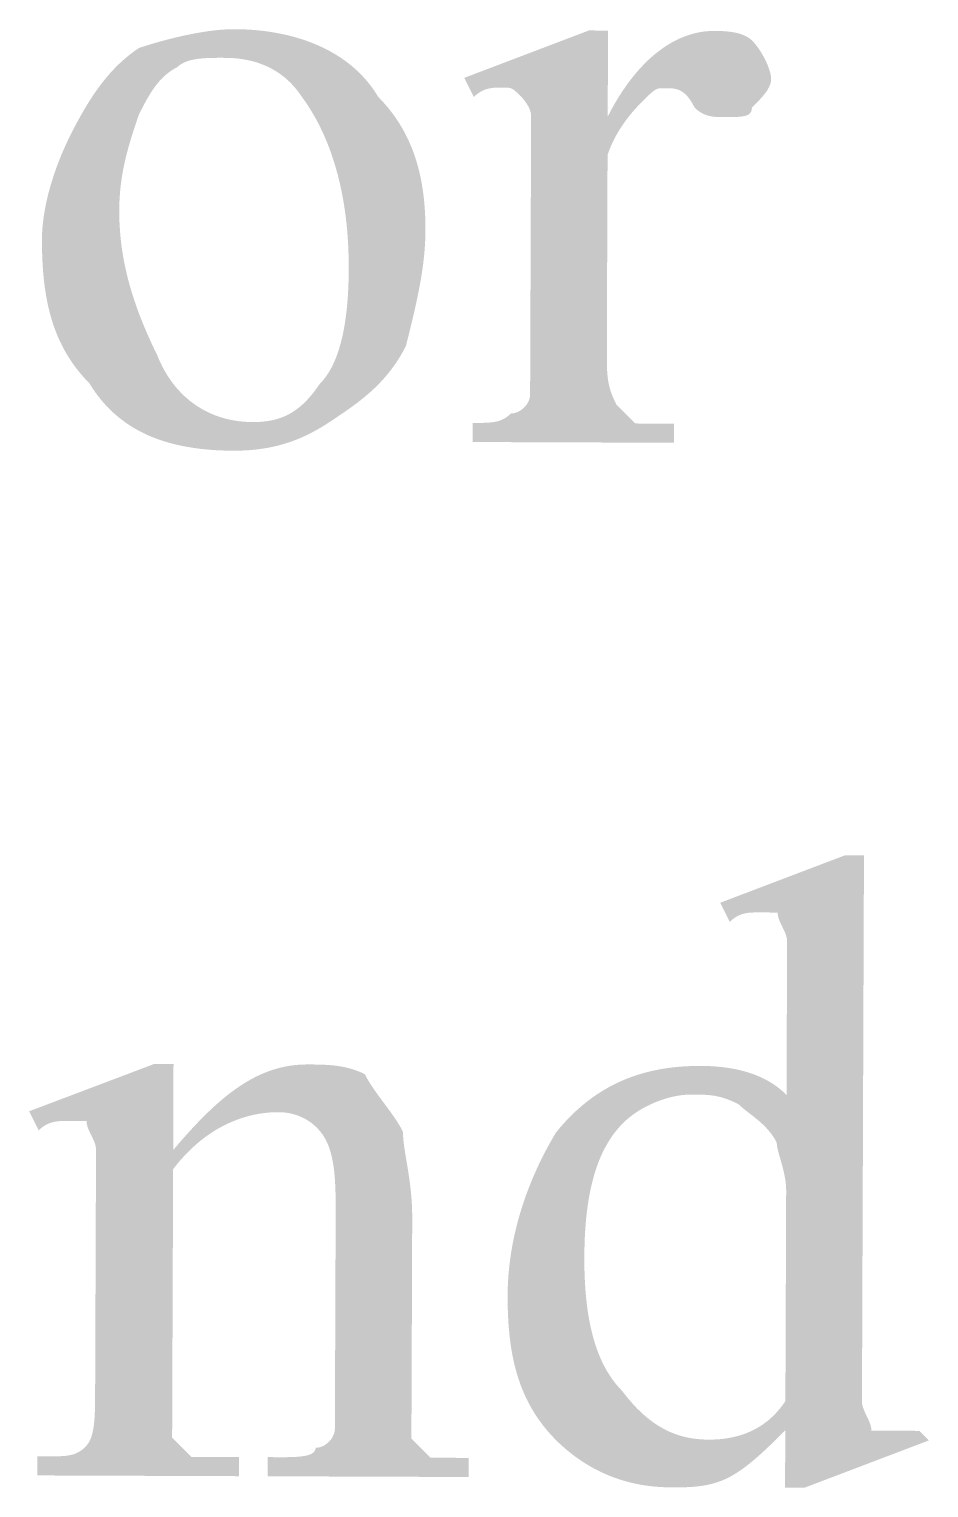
# Model space of a CAD drawing. Header units: millimetres. Extents: x -125 to 146, y -26 to 163.
# Drawn here: x 99.5 to 103.48, y 55.31 to 61.76 of the extents above; entities that cross this region are included whole.
import ezdxf

# ---------------------------------------------------------------- set-up
doc = ezdxf.new("R2010")
doc.units = ezdxf.units.MM
doc.header["$MEASUREMENT"] = 0
doc.layers.get('0').update_dxf_attribs({"color": 255, "linetype": 'CONTINUOUS'})

msp = doc.modelspace()

# ---------------------------------------------------------------- hatches: boundary and pattern name
at = {"true_color": 0x000007}
h = msp.add_hatch(color=7, dxfattribs=at)
h.paths.add_polyline_path([(100.4061, 61.7637), (100.4378, 61.7631), (100.4695, 61.7617), (100.5011, 61.7593), (100.5325, 61.756), (100.5636, 61.7517), (100.5945, 61.7464), (100.6251, 61.7402), (100.6553, 61.733), (100.685, 61.7247), (100.7142, 61.7154), (100.7429, 61.705), (100.771, 61.6935), (100.7984, 61.681), (100.825, 61.6673), (100.8509, 61.6525), (100.876, 61.6365), (100.9002, 61.6194), (100.9234, 61.601), (100.9457, 61.5815), (100.9668, 61.5607), (100.9869, 61.5387), (101.0059, 61.5154), (101.0236, 61.4909), (101.04, 61.465), (101.0604, 61.4435), (101.0796, 61.4217), (101.0975, 61.3994), (101.1141, 61.3767), (101.1296, 61.3537), (101.144, 61.3303), (101.1573, 61.3066), (101.1694, 61.2826), (101.1806, 61.2583), (101.1908, 61.2338), (101.2, 61.209), (101.2083, 61.1839), (101.2157, 61.1586), (101.2223, 61.1332), (101.228, 61.1075), (101.233, 61.0817), (101.2372, 61.0558), (101.2408, 61.0297), (101.2437, 61.0035), (101.2459, 60.9772), (101.2476, 60.9509), (101.2487, 60.9244), (101.2493, 60.898), (101.2495, 60.8716), (101.2492, 60.8504), (101.2484, 60.8292), (101.2473, 60.8081), (101.2458, 60.7869), (101.2439, 60.7657), (101.2417, 60.7445), (101.2392, 60.7234), (101.2363, 60.7022), (101.2331, 60.681), (101.2297, 60.6598), (101.226, 60.6385), (101.2221, 60.6173), (101.2179, 60.5961), (101.2136, 60.5748), (101.209, 60.5536), (101.2043, 60.5323), (101.1995, 60.511), (101.1945, 60.4896), (101.1894, 60.4683), (101.1842, 60.4469), (101.1789, 60.4255), (101.1736, 60.4041), (101.1683, 60.3827), (101.1629, 60.3612), (101.152, 60.3405), (101.1407, 60.3207), (101.129, 60.3017), (101.117, 60.2834), (101.1045, 60.2659), (101.0917, 60.249), (101.0786, 60.2329), (101.0652, 60.2173), (101.0514, 60.2024), (101.0374, 60.188), (101.0232, 60.1741), (101.0087, 60.1607), (100.994, 60.1477), (100.9791, 60.1352), (100.964, 60.123), (100.9487, 60.1111), (100.9333, 60.0996), (100.9178, 60.0883), (100.9022, 60.0772), (100.8865, 60.0663), (100.8706, 60.0556), (100.8548, 60.0449), (100.8389, 60.0343), (100.823, 60.0238), (100.8071, 60.0135), (100.7911, 60.0036), (100.7752, 59.9942), (100.7592, 59.9852), (100.7431, 59.9767), (100.7269, 59.9686), (100.7106, 59.9609), (100.6942, 59.9537), (100.6776, 59.947), (100.6609, 59.9406), (100.644, 59.9347), (100.6268, 59.9293), (100.6095, 59.9243), (100.5919, 59.9197), (100.5741, 59.9156), (100.556, 59.9119), (100.5376, 59.9087), (100.5189, 59.9059), (100.4999, 59.9035), (100.4805, 59.9016), (100.4608, 59.9001), (100.4407, 59.8991), (100.4201, 59.8985), (100.3992, 59.8984), (100.3626, 59.899), (100.3269, 59.9004), (100.292, 59.9028), (100.2581, 59.9062), (100.225, 59.9104), (100.1928, 59.9157), (100.1615, 59.9219), (100.1311, 59.9292), (100.1015, 59.9374), (100.0729, 59.9467), (100.045, 59.9571), (100.0181, 59.9686), (99.9921, 59.9811), (99.9669, 59.9948), (99.9425, 60.0096), (99.9191, 60.0256), (99.8965, 60.0427), (99.8748, 60.0611), (99.8539, 60.0806), (99.834, 60.1014), (99.8148, 60.1234), (99.7966, 60.1466), (99.7792, 60.1712), (99.7626, 60.1971), (99.7422, 60.2185), (99.7231, 60.2405), (99.7052, 60.2629), (99.6885, 60.2857), (99.673, 60.309), (99.6586, 60.3328), (99.6454, 60.357), (99.6332, 60.3817), (99.622, 60.4068), (99.6119, 60.4323), (99.6027, 60.4583), (99.5944, 60.4848), (99.587, 60.5116), (99.5804, 60.5389), (99.5747, 60.5667), (99.5697, 60.5949), (99.5655, 60.6235), (99.5619, 60.6525), (99.559, 60.6819), (99.5568, 60.7118), (99.5551, 60.7421), (99.554, 60.7728), (99.5534, 60.8039), (99.5533, 60.8355), (99.5536, 60.8516), (99.5543, 60.8681), (99.5555, 60.885), (99.5571, 60.9023), (99.5592, 60.92), (99.5617, 60.938), (99.5646, 60.9563), (99.568, 60.975), (99.5718, 60.9939), (99.576, 61.0131), (99.5807, 61.0326), (99.5859, 61.0523), (99.5915, 61.0723), (99.5975, 61.0924), (99.604, 61.1127), (99.6109, 61.1332), (99.6182, 61.1538), (99.626, 61.1746), (99.6343, 61.1954), (99.6429, 61.2164), (99.6521, 61.2374), (99.6616, 61.2585), (99.6716, 61.2796), (99.6821, 61.3007), (99.6927, 61.3216), (99.7035, 61.3421), (99.7142, 61.3621), (99.7251, 61.3817), (99.736, 61.4008), (99.7471, 61.4195), (99.7582, 61.4378), (99.7696, 61.4556), (99.781, 61.473), (99.7926, 61.4899), (99.8045, 61.5064), (99.8165, 61.5224), (99.8287, 61.538), (99.8412, 61.5532), (99.8539, 61.5679), (99.8669, 61.5822), (99.8802, 61.5961), (99.8938, 61.6095), (99.9077, 61.6224), (99.9219, 61.6349), (99.9365, 61.647), (99.9514, 61.6586), (99.9667, 61.6698), (99.9824, 61.6806), (99.9986, 61.6858), (100.0151, 61.691), (100.0319, 61.6962), (100.0492, 61.7013), (100.0667, 61.7063), (100.0844, 61.7113), (100.1024, 61.7161), (100.1206, 61.7208), (100.1389, 61.7254), (100.1573, 61.7298), (100.1758, 61.734), (100.1943, 61.738), (100.2129, 61.7418), (100.2313, 61.7453), (100.2498, 61.7486), (100.2681, 61.7516), (100.2862, 61.7544), (100.3042, 61.7568), (100.3219, 61.7589), (100.3394, 61.7606), (100.3566, 61.762), (100.3735, 61.7629), (100.39, 61.7635)])
h.paths.add_polyline_path([(100.3633, 61.6368), (100.3527, 61.6369), (100.3421, 61.6369), (100.3316, 61.6369), (100.3211, 61.6368), (100.3107, 61.6366), (100.3004, 61.6364), (100.2902, 61.6361), (100.2802, 61.6356), (100.2703, 61.6349), (100.2605, 61.6342), (100.2509, 61.6332), (100.2416, 61.632), (100.2324, 61.6306), (100.2235, 61.6289), (100.2148, 61.627), (100.2064, 61.6249), (100.1984, 61.6224), (100.1906, 61.6196), (100.1831, 61.6165), (100.176, 61.613), (100.1693, 61.6092), (100.1629, 61.605), (100.157, 61.6003), (100.1515, 61.5953), (100.1411, 61.5898), (100.1311, 61.5839), (100.1215, 61.5776), (100.1124, 61.5709), (100.1036, 61.5639), (100.0951, 61.5565), (100.087, 61.5487), (100.0791, 61.5407), (100.0716, 61.5323), (100.0644, 61.5237), (100.0574, 61.5148), (100.0506, 61.5057), (100.044, 61.4964), (100.0377, 61.4868), (100.0315, 61.4771), (100.0256, 61.4672), (100.0197, 61.4571), (100.014, 61.447), (100.0084, 61.4367), (100.0029, 61.4263), (99.9974, 61.4159), (99.992, 61.4053), (99.9867, 61.3948), (99.9813, 61.3842), (99.976, 61.3684), (99.9707, 61.3525), (99.9654, 61.3366), (99.9601, 61.3206), (99.955, 61.3046), (99.9499, 61.2884), (99.9449, 61.2722), (99.9401, 61.2558), (99.9354, 61.2393), (99.9309, 61.2226), (99.9266, 61.2057), (99.9224, 61.1887), (99.9185, 61.1714), (99.9148, 61.1538), (99.9114, 61.136), (99.9082, 61.118), (99.9054, 61.0996), (99.9028, 61.0809), (99.9006, 61.0619), (99.8987, 61.0426), (99.8972, 61.0228), (99.8961, 61.0027), (99.8954, 60.9822), (99.8951, 60.9612), (99.8954, 60.9297), (99.8966, 60.8986), (99.8986, 60.8679), (99.9013, 60.8377), (99.9048, 60.8079), (99.909, 60.7786), (99.9138, 60.7496), (99.9193, 60.7212), (99.9254, 60.6931), (99.932, 60.6654), (99.9391, 60.6382), (99.9467, 60.6115), (99.9548, 60.5851), (99.9633, 60.5592), (99.9721, 60.5337), (99.9812, 60.5086), (99.9907, 60.4839), (100.0004, 60.4597), (100.0104, 60.4358), (100.0205, 60.4124), (100.0308, 60.3894), (100.0411, 60.3669), (100.0516, 60.3447), (100.0621, 60.323), (100.073, 60.2971), (100.0848, 60.2726), (100.0974, 60.2493), (100.1107, 60.2273), (100.1248, 60.2066), (100.1396, 60.1871), (100.1551, 60.1688), (100.1712, 60.1517), (100.1879, 60.1357), (100.2052, 60.1209), (100.2229, 60.1073), (100.2412, 60.0948), (100.2599, 60.0833), (100.279, 60.073), (100.2984, 60.0637), (100.3182, 60.0555), (100.3383, 60.0483), (100.3587, 60.0421), (100.3793, 60.0369), (100.4001, 60.0326), (100.421, 60.0293), (100.442, 60.027), (100.4632, 60.0256), (100.4843, 60.0251), (100.5, 60.0252), (100.5152, 60.0259), (100.5301, 60.027), (100.5445, 60.0286), (100.5586, 60.0307), (100.5723, 60.0333), (100.5857, 60.0365), (100.5988, 60.0403), (100.6116, 60.0447), (100.6242, 60.0497), (100.6365, 60.0553), (100.6485, 60.0615), (100.6603, 60.0684), (100.672, 60.076), (100.6834, 60.0843), (100.6947, 60.0933), (100.7058, 60.103), (100.7168, 60.1135), (100.7277, 60.1248), (100.7385, 60.1368), (100.7493, 60.1497), (100.76, 60.1634), (100.7706, 60.1779), (100.7813, 60.1933), (100.7917, 60.2043), (100.8017, 60.2162), (100.8112, 60.2289), (100.8203, 60.2426), (100.8289, 60.2571), (100.8371, 60.2725), (100.8449, 60.2888), (100.8523, 60.306), (100.8592, 60.3241), (100.8656, 60.3431), (100.8716, 60.363), (100.8772, 60.3838), (100.8824, 60.4055), (100.8871, 60.428), (100.8914, 60.4515), (100.8952, 60.4759), (100.8986, 60.5012), (100.9016, 60.5273), (100.9041, 60.5544), (100.9062, 60.5824), (100.9078, 60.6113), (100.9091, 60.6411), (100.9098, 60.6718), (100.9102, 60.7035), (100.9099, 60.7454), (100.9087, 60.7864), (100.9067, 60.8265), (100.9039, 60.8658), (100.9003, 60.9042), (100.8958, 60.9417), (100.8906, 60.9783), (100.8847, 61.014), (100.878, 61.0489), (100.8705, 61.0829), (100.8624, 61.116), (100.8536, 61.1482), (100.8441, 61.1795), (100.834, 61.21), (100.8233, 61.2396), (100.8119, 61.2683), (100.8, 61.2961), (100.7874, 61.3231), (100.7744, 61.3491), (100.7608, 61.3743), (100.7466, 61.3986), (100.732, 61.422), (100.7169, 61.4446), (100.7013, 61.4663), (100.6906, 61.4817), (100.6794, 61.4963), (100.6678, 61.5101), (100.6559, 61.5231), (100.6435, 61.5352), (100.6308, 61.5465), (100.6178, 61.5571), (100.6045, 61.567), (100.5909, 61.576), (100.5769, 61.5844), (100.5628, 61.5921), (100.5484, 61.5991), (100.5337, 61.6054), (100.5189, 61.6111), (100.5039, 61.6162), (100.4887, 61.6207), (100.4733, 61.6246), (100.4578, 61.6279), (100.4423, 61.6306), (100.4266, 61.6329), (100.4108, 61.6346), (100.395, 61.6358), (100.3792, 61.6366)])
for points in [[(102.0571, 61.7576), (102.0557, 61.3766), (102.0719, 61.4076), (102.0885, 61.4373), (102.1056, 61.4657), (102.1231, 61.4927), (102.141, 61.5185), (102.1592, 61.5429), (102.1778, 61.566), (102.1967, 61.5877), (102.2159, 61.6082), (102.2353, 61.6273), (102.255, 61.6451), (102.275, 61.6615), (102.2952, 61.6767), (102.3155, 61.6905), (102.3361, 61.703), (102.3568, 61.7141), (102.3776, 61.724), (102.3985, 61.7325), (102.4196, 61.7397), (102.4407, 61.7456), (102.4618, 61.7501), (102.483, 61.7534), (102.5042, 61.7553), (102.5254, 61.7558), (102.5309, 61.7558), (102.5368, 61.7558), (102.5431, 61.7557), (102.5497, 61.7556), (102.5566, 61.7553), (102.5637, 61.755), (102.5711, 61.7546), (102.5787, 61.7541), (102.5864, 61.7534), (102.5942, 61.7525), (102.6021, 61.7515), (102.61, 61.7502), (102.618, 61.7488), (102.6258, 61.7471), (102.6337, 61.7451), (102.6414, 61.7429), (102.6489, 61.7403), (102.6563, 61.7375), (102.6634, 61.7343), (102.6703, 61.7308), (102.6769, 61.7269), (102.6832, 61.7226), (102.6891, 61.718), (102.6946, 61.7129), (102.6998, 61.7074), (102.7051, 61.7014), (102.7103, 61.6951), (102.7154, 61.6885), (102.7205, 61.6816), (102.7255, 61.6744), (102.7304, 61.667), (102.7351, 61.6594), (102.7397, 61.6517), (102.7442, 61.6439), (102.7484, 61.6359), (102.7525, 61.628), (102.7563, 61.6201), (102.7599, 61.6121), (102.7632, 61.6043), (102.7663, 61.5966), (102.769, 61.589), (102.7715, 61.5816), (102.7736, 61.5745), (102.7754, 61.5676), (102.7768, 61.5609), (102.7778, 61.5547), (102.7784, 61.5487), (102.7786, 61.5432), (102.7784, 61.5379), (102.7777, 61.5327), (102.7766, 61.5274), (102.7752, 61.5221), (102.7734, 61.5168), (102.7712, 61.5115), (102.7687, 61.5062), (102.7659, 61.5009), (102.7628, 61.4957), (102.7594, 61.4904), (102.7558, 61.4851), (102.7519, 61.4798), (102.7478, 61.4746), (102.7435, 61.4693), (102.739, 61.464), (102.7344, 61.4587), (102.7296, 61.4535), (102.7247, 61.4482), (102.7196, 61.4429), (102.7145, 61.4376), (102.7093, 61.4324), (102.7041, 61.4271), (102.6988, 61.4218), (102.6935, 61.4165), (102.6932, 61.4115), (102.6925, 61.4068), (102.6914, 61.4026), (102.6899, 61.3987), (102.6879, 61.3952), (102.6854, 61.3921), (102.6826, 61.3893), (102.6792, 61.3868), (102.6755, 61.3846), (102.6713, 61.3827), (102.6667, 61.381), (102.6616, 61.3796), (102.6561, 61.3784), (102.6501, 61.3774), (102.6437, 61.3766), (102.6369, 61.376), (102.6296, 61.3755), (102.6219, 61.3751), (102.6137, 61.3749), (102.6051, 61.3747), (102.5961, 61.3747), (102.5866, 61.3746), (102.5767, 61.3747), (102.5663, 61.3747), (102.561, 61.3747), (102.5557, 61.3747), (102.5504, 61.3748), (102.5451, 61.375), (102.5398, 61.3752), (102.5346, 61.3755), (102.5293, 61.3759), (102.524, 61.3764), (102.5187, 61.3771), (102.5134, 61.3779), (102.5081, 61.379), (102.5028, 61.3802), (102.4975, 61.3817), (102.4923, 61.3834), (102.487, 61.3853), (102.4817, 61.3875), (102.4764, 61.3901), (102.4711, 61.3929), (102.4658, 61.3961), (102.4606, 61.3996), (102.4553, 61.4035), (102.45, 61.4077), (102.4447, 61.4124), (102.4395, 61.4175), (102.4342, 61.4277), (102.429, 61.437), (102.4237, 61.4455), (102.4184, 61.4532), (102.4132, 61.4602), (102.4079, 61.4666), (102.4026, 61.4722), (102.3974, 61.4772), (102.3921, 61.4817), (102.3868, 61.4855), (102.3815, 61.4889), (102.3762, 61.4918), (102.371, 61.4943), (102.3657, 61.4963), (102.3604, 61.498), (102.3551, 61.4993), (102.3498, 61.5004), (102.3445, 61.5012), (102.3392, 61.5018), (102.3339, 61.5022), (102.3287, 61.5024), (102.3234, 61.5025), (102.3181, 61.5026), (102.3128, 61.5026), (102.3077, 61.5026), (102.303, 61.5026), (102.2987, 61.5026), (102.2947, 61.5025), (102.291, 61.5023), (102.2876, 61.5021), (102.2844, 61.5017), (102.2813, 61.5012), (102.2784, 61.5005), (102.2756, 61.4997), (102.2728, 61.4987), (102.2701, 61.4975), (102.2673, 61.4961), (102.2645, 61.4944), (102.2617, 61.4925), (102.2586, 61.4903), (102.2555, 61.4878), (102.2521, 61.485), (102.2484, 61.4819), (102.2445, 61.4784), (102.2403, 61.4745), (102.2357, 61.4703), (102.2307, 61.4657), (102.2253, 61.4606), (102.2198, 61.4551), (102.2139, 61.4492), (102.2075, 61.4428), (102.2009, 61.436), (102.194, 61.4288), (102.1868, 61.4211), (102.1794, 61.4129), (102.1718, 61.4044), (102.164, 61.3954), (102.1562, 61.3859), (102.1483, 61.376), (102.1403, 61.3657), (102.1323, 61.3549), (102.1244, 61.3437), (102.1165, 61.332), (102.1088, 61.3199), (102.1012, 61.3074), (102.0937, 61.2944), (102.0865, 61.281), (102.0796, 61.2671), (102.0729, 61.2528), (102.0666, 61.2381), (102.0606, 61.2229), (102.055, 61.2072), (102.0519, 60.3579), (102.0518, 60.3425), (102.0518, 60.3279), (102.0518, 60.314), (102.0519, 60.3009), (102.052, 60.2884), (102.0523, 60.2766), (102.0526, 60.2653), (102.0531, 60.2544), (102.0537, 60.2441), (102.0545, 60.2341), (102.0555, 60.2244), (102.0567, 60.215), (102.0581, 60.2059), (102.0597, 60.1969), (102.0616, 60.188), (102.0638, 60.1791), (102.0662, 60.1703), (102.069, 60.1614), (102.0721, 60.1524), (102.0756, 60.1432), (102.0794, 60.1338), (102.0836, 60.1242), (102.0883, 60.1142), (102.0933, 60.1038), (102.0935, 60.1036), (102.0941, 60.1029), (102.0952, 60.1019), (102.0966, 60.1004), (102.0984, 60.0986), (102.1005, 60.0965), (102.103, 60.094), (102.1058, 60.0912), (102.1089, 60.0881), (102.1122, 60.0847), (102.1158, 60.0811), (102.1197, 60.0772), (102.1237, 60.0731), (102.128, 60.0688), (102.1324, 60.0644), (102.137, 60.0597), (102.1418, 60.0549), (102.1467, 60.05), (102.1517, 60.045), (102.1568, 60.0398), (102.1619, 60.0347), (102.1671, 60.0294), (102.1724, 60.0241), (102.1776, 60.0188), (102.183, 60.0188), (102.1883, 60.0188), (102.1937, 60.0187), (102.1992, 60.0187), (102.2048, 60.0187), (102.2105, 60.0187), (102.2163, 60.0187), (102.2222, 60.0186), (102.2283, 60.0186), (102.2346, 60.0186), (102.2411, 60.0186), (102.2478, 60.0185), (102.2547, 60.0185), (102.2618, 60.0185), (102.2692, 60.0185), (102.2768, 60.0184), (102.2847, 60.0184), (102.293, 60.0184), (102.3015, 60.0183), (102.3104, 60.0183), (102.3197, 60.0183), (102.3293, 60.0182), (102.3392, 60.0182), (102.3496, 60.0182), (102.3493, 59.9335), (101.4577, 59.9368), (101.458, 60.0215), (101.4683, 60.0214), (101.4783, 60.0214), (101.4878, 60.0214), (101.497, 60.0215), (101.5058, 60.0217), (101.5142, 60.0219), (101.5223, 60.0223), (101.5301, 60.0228), (101.5376, 60.0234), (101.5448, 60.0242), (101.5518, 60.0252), (101.5585, 60.0264), (101.5651, 60.0278), (101.5714, 60.0294), (101.5775, 60.0314), (101.5835, 60.0335), (101.5893, 60.036), (101.595, 60.0388), (101.6006, 60.0419), (101.606, 60.0454), (101.6115, 60.0493), (101.6168, 60.0535), (101.6222, 60.0581), (101.6275, 60.0632), (101.6328, 60.0634), (101.638, 60.064), (101.6433, 60.065), (101.6485, 60.0664), (101.6536, 60.0682), (101.6586, 60.0703), (101.6635, 60.0728), (101.6683, 60.0756), (101.6729, 60.0786), (101.6774, 60.082), (101.6817, 60.0856), (101.6858, 60.0894), (101.6896, 60.0935), (101.6933, 60.0977), (101.6967, 60.1022), (101.6998, 60.1068), (101.7026, 60.1116), (101.7051, 60.1165), (101.7072, 60.1215), (101.709, 60.1266), (101.7105, 60.1317), (101.7116, 60.137), (101.7122, 60.1422), (101.7125, 60.1475), (101.7125, 60.148), (101.7125, 60.1492), (101.7125, 60.1513), (101.7125, 60.1542), (101.7125, 60.1578), (101.7125, 60.1621), (101.7125, 60.167), (101.7125, 60.1726), (101.7126, 60.1788), (101.7126, 60.1855), (101.7126, 60.1927), (101.7126, 60.2004), (101.7127, 60.2086), (101.7127, 60.2171), (101.7127, 60.2261), (101.7128, 60.2353), (101.7128, 60.2449), (101.7128, 60.2547), (101.7129, 60.2647), (101.7129, 60.2749), (101.713, 60.2853), (101.713, 60.2957), (101.713, 60.3063), (101.7131, 60.3169), (101.7157, 61.0392), (101.7158, 61.0652), (101.7159, 61.0903), (101.716, 61.1145), (101.7161, 61.1377), (101.7162, 61.16), (101.7163, 61.1814), (101.7163, 61.2017), (101.7164, 61.221), (101.7165, 61.2393), (101.7166, 61.2566), (101.7166, 61.2728), (101.7167, 61.2879), (101.7167, 61.3019), (101.7168, 61.3147), (101.7168, 61.3265), (101.7168, 61.3371), (101.7169, 61.3465), (101.7169, 61.3547), (101.7169, 61.3617), (101.717, 61.3674), (101.717, 61.372), (101.717, 61.3752), (101.717, 61.3772), (101.717, 61.3778), (101.7168, 61.3831), (101.7162, 61.3884), (101.7152, 61.3936), (101.7139, 61.3988), (101.7123, 61.4039), (101.7105, 61.4089), (101.7084, 61.4139), (101.7062, 61.4186), (101.7038, 61.4233), (101.7013, 61.4277), (101.6987, 61.432), (101.696, 61.4361), (101.6934, 61.44), (101.6908, 61.4436), (101.6883, 61.447), (101.6859, 61.4501), (101.6836, 61.4529), (101.6816, 61.4553), (101.6797, 61.4575), (101.6781, 61.4593), (101.6768, 61.4607), (101.6758, 61.4618), (101.6752, 61.4624), (101.675, 61.4626), (101.6699, 61.4677), (101.6653, 61.4724), (101.661, 61.4767), (101.657, 61.4806), (101.6533, 61.4841), (101.6499, 61.4872), (101.6467, 61.49), (101.6437, 61.4926), (101.6409, 61.4948), (101.6381, 61.4967), (101.6354, 61.4984), (101.6328, 61.4998), (101.6301, 61.5011), (101.6275, 61.5021), (101.6247, 61.5029), (101.6218, 61.5036), (101.6188, 61.5041), (101.6156, 61.5045), (101.6122, 61.5048), (101.6085, 61.505), (101.6045, 61.5052), (101.6002, 61.5052), (101.5955, 61.5053), (101.5905, 61.5053), (101.5852, 61.5053), (101.5799, 61.5053), (101.5746, 61.5053), (101.5693, 61.5052), (101.564, 61.505), (101.5587, 61.5048), (101.5534, 61.5044), (101.5481, 61.5039), (101.5428, 61.5032), (101.5375, 61.5024), (101.5322, 61.5014), (101.527, 61.5002), (101.5217, 61.4988), (101.5164, 61.4972), (101.5111, 61.4953), (101.5058, 61.4931), (101.5005, 61.4906), (101.4952, 61.4878), (101.4899, 61.4847), (101.4845, 61.4812), (101.4792, 61.4773), (101.4739, 61.4731), (101.4686, 61.4685), (101.4633, 61.4634), (101.4213, 61.5483), (101.9724, 61.7579)], [(100.1337, 56.8037), (100.1601, 56.8347), (100.186, 56.8644), (100.2116, 56.8927), (100.2369, 56.9197), (100.2618, 56.9455), (100.2865, 56.9698), (100.3109, 56.9929), (100.3352, 57.0146), (100.3593, 57.0351), (100.3833, 57.0541), (100.4072, 57.0719), (100.4311, 57.0884), (100.455, 57.1035), (100.4789, 57.1173), (100.5029, 57.1298), (100.527, 57.1409), (100.5512, 57.1508), (100.5756, 57.1593), (100.6002, 57.1665), (100.6251, 57.1723), (100.6502, 57.1769), (100.6757, 57.1801), (100.7016, 57.182), (100.7278, 57.1825), (100.7384, 57.1825), (100.749, 57.1824), (100.7596, 57.1823), (100.7701, 57.1822), (100.7807, 57.1819), (100.7913, 57.1816), (100.8019, 57.1812), (100.8125, 57.1806), (100.8231, 57.1799), (100.8336, 57.1791), (100.8442, 57.178), (100.8548, 57.1768), (100.8654, 57.1753), (100.8759, 57.1736), (100.8865, 57.1716), (100.8971, 57.1693), (100.9077, 57.1668), (100.9182, 57.164), (100.9288, 57.1608), (100.9394, 57.1572), (100.95, 57.1533), (100.9605, 57.1491), (100.9711, 57.1444), (100.9817, 57.1392), (100.9871, 57.1286), (100.993, 57.118), (100.9992, 57.1074), (101.0058, 57.0968), (101.0127, 57.0862), (101.0198, 57.0756), (101.0271, 57.065), (101.0346, 57.0544), (101.0423, 57.0438), (101.0501, 57.0332), (101.058, 57.0225), (101.0658, 57.0119), (101.0737, 57.0013), (101.0816, 56.9907), (101.0894, 56.9801), (101.097, 56.9695), (101.1046, 56.9589), (101.1119, 56.9483), (101.119, 56.9377), (101.1259, 56.927), (101.1325, 56.9164), (101.1387, 56.9058), (101.1446, 56.8952), (101.15, 56.8846), (101.1502, 56.8738), (101.1508, 56.8626), (101.1517, 56.8509), (101.153, 56.8387), (101.1546, 56.8262), (101.1564, 56.8132), (101.1584, 56.7997), (101.1607, 56.7858), (101.163, 56.7715), (101.1655, 56.7567), (101.168, 56.7415), (101.1706, 56.7258), (101.1732, 56.7097), (101.1757, 56.6931), (101.1782, 56.6762), (101.1806, 56.6587), (101.1828, 56.6409), (101.1848, 56.6226), (101.1866, 56.6038), (101.1881, 56.5846), (101.1894, 56.565), (101.1903, 56.5449), (101.1908, 56.5244), (101.191, 56.5035), (101.1882, 55.7415), (101.1881, 55.7309), (101.1881, 55.7203), (101.188, 55.7097), (101.188, 55.6991), (101.188, 55.6886), (101.1879, 55.6782), (101.1879, 55.6679), (101.1878, 55.6577), (101.1878, 55.6476), (101.1878, 55.6377), (101.1877, 55.628), (101.1877, 55.6184), (101.1877, 55.6091), (101.1876, 55.6001), (101.1876, 55.5913), (101.1876, 55.5827), (101.1875, 55.5745), (101.1875, 55.5666), (101.1875, 55.559), (101.1874, 55.5519), (101.1874, 55.5451), (101.1874, 55.5387), (101.1874, 55.5327), (101.1874, 55.5272), (101.1924, 55.5221), (101.1971, 55.5174), (101.2014, 55.5131), (101.2053, 55.5091), (101.209, 55.5054), (101.2124, 55.5019), (101.2156, 55.4987), (101.2186, 55.4957), (101.2215, 55.4928), (101.2242, 55.49), (101.2269, 55.4873), (101.2295, 55.4847), (101.2322, 55.482), (101.2349, 55.4793), (101.2376, 55.4765), (101.2405, 55.4737), (101.2435, 55.4706), (101.2467, 55.4674), (101.2501, 55.464), (101.2537, 55.4603), (101.2577, 55.4563), (101.262, 55.452), (101.2667, 55.4473), (101.2717, 55.4422), (101.277, 55.4422), (101.2823, 55.4421), (101.2877, 55.4421), (101.2931, 55.4421), (101.2986, 55.4421), (101.3041, 55.4421), (101.3098, 55.442), (101.3156, 55.442), (101.3216, 55.442), (101.3277, 55.442), (101.334, 55.442), (101.3405, 55.4419), (101.3472, 55.4419), (101.3542, 55.4419), (101.3614, 55.4419), (101.3689, 55.4418), (101.3767, 55.4418), (101.3848, 55.4418), (101.3933, 55.4417), (101.402, 55.4417), (101.4112, 55.4417), (101.4207, 55.4416), (101.4307, 55.4416), (101.441, 55.4416), (101.4407, 55.3569), (100.5517, 55.3602), (100.552, 55.4448), (100.5944, 55.4447), (100.605, 55.4447), (100.6155, 55.4446), (100.626, 55.4447), (100.6363, 55.4447), (100.6465, 55.4449), (100.6566, 55.4451), (100.6664, 55.4455), (100.6759, 55.446), (100.6852, 55.4466), (100.6941, 55.4474), (100.7027, 55.4484), (100.7108, 55.4495), (100.7185, 55.451), (100.7258, 55.4526), (100.7325, 55.4545), (100.7387, 55.4567), (100.7443, 55.4592), (100.7492, 55.462), (100.7535, 55.4651), (100.7571, 55.4686), (100.76, 55.4724), (100.7621, 55.4767), (100.7634, 55.4813), (100.7639, 55.4864), (100.7692, 55.4866), (100.7744, 55.4872), (100.7797, 55.4882), (100.7849, 55.4896), (100.79, 55.4914), (100.795, 55.4936), (100.7999, 55.496), (100.8047, 55.4988), (100.8093, 55.5019), (100.8138, 55.5052), (100.8181, 55.5088), (100.8222, 55.5126), (100.826, 55.5167), (100.8297, 55.521), (100.8331, 55.5254), (100.8362, 55.53), (100.839, 55.5348), (100.8415, 55.5397), (100.8436, 55.5447), (100.8454, 55.5498), (100.8469, 55.555), (100.848, 55.5602), (100.8486, 55.5655), (100.8488, 55.5707), (100.8489, 55.5761), (100.8489, 55.5814), (100.8489, 55.5868), (100.8489, 55.5923), (100.849, 55.5979), (100.849, 55.6036), (100.849, 55.6094), (100.849, 55.6153), (100.849, 55.6214), (100.8491, 55.6277), (100.8491, 55.6342), (100.8491, 55.6409), (100.8491, 55.6478), (100.8492, 55.6549), (100.8492, 55.6623), (100.8492, 55.6699), (100.8492, 55.6779), (100.8493, 55.6861), (100.8493, 55.6946), (100.8493, 55.7035), (100.8494, 55.7128), (100.8494, 55.7224), (100.8494, 55.7323), (100.8495, 55.7427), (100.8523, 56.5047), (100.8524, 56.5206), (100.8524, 56.5364), (100.8524, 56.5523), (100.8523, 56.568), (100.8522, 56.5837), (100.852, 56.5993), (100.8517, 56.6148), (100.8512, 56.6302), (100.8506, 56.6454), (100.8498, 56.6604), (100.8489, 56.6753), (100.8477, 56.6899), (100.8463, 56.7044), (100.8447, 56.7186), (100.8428, 56.7325), (100.8407, 56.7462), (100.8382, 56.7596), (100.8354, 56.7727), (100.8323, 56.7854), (100.8289, 56.7978), (100.8251, 56.8098), (100.8209, 56.8215), (100.8163, 56.8327), (100.8112, 56.8435), (100.8058, 56.8539), (100.7999, 56.8639), (100.7936, 56.8734), (100.7869, 56.8824), (100.7798, 56.8911), (100.7724, 56.8992), (100.7647, 56.907), (100.7566, 56.9143), (100.7483, 56.9212), (100.7396, 56.9276), (100.7307, 56.9336), (100.7216, 56.9391), (100.7123, 56.9442), (100.7027, 56.9489), (100.693, 56.9531), (100.6831, 56.9569), (100.673, 56.9602), (100.6628, 56.9632), (100.6525, 56.9656), (100.6422, 56.9676), (100.6317, 56.9692), (100.6212, 56.9704), (100.6106, 56.9711), (100.6, 56.9713), (100.5789, 56.971), (100.5577, 56.9697), (100.5366, 56.9676), (100.5155, 56.9646), (100.4945, 56.9607), (100.4736, 56.9559), (100.4528, 56.9503), (100.4322, 56.9437), (100.4116, 56.9363), (100.3913, 56.928), (100.3711, 56.9188), (100.3511, 56.9087), (100.3313, 56.8978), (100.3118, 56.886), (100.2925, 56.8732), (100.2735, 56.8596), (100.2548, 56.8452), (100.2364, 56.8298), (100.2183, 56.8135), (100.2005, 56.7964), (100.1832, 56.7784), (100.1662, 56.7595), (100.1496, 56.7397), (100.1334, 56.719), (100.1298, 55.7454), (100.1298, 55.7348), (100.1297, 55.7242), (100.1297, 55.7136), (100.1297, 55.7031), (100.1296, 55.6926), (100.1296, 55.6821), (100.1296, 55.6718), (100.1295, 55.6616), (100.1295, 55.6515), (100.1294, 55.6416), (100.1294, 55.6319), (100.1294, 55.6224), (100.1293, 55.613), (100.1293, 55.604), (100.1293, 55.5952), (100.1292, 55.5866), (100.1292, 55.5784), (100.1292, 55.5705), (100.1291, 55.563), (100.1291, 55.5558), (100.1291, 55.549), (100.1291, 55.5426), (100.1291, 55.5366), (100.129, 55.5311), (100.1341, 55.526), (100.1387, 55.5213), (100.143, 55.517), (100.147, 55.513), (100.1507, 55.5093), (100.1541, 55.5058), (100.1573, 55.5026), (100.1603, 55.4996), (100.1631, 55.4967), (100.1659, 55.4939), (100.1686, 55.4912), (100.1712, 55.4886), (100.1739, 55.4859), (100.1765, 55.4832), (100.1793, 55.4805), (100.1821, 55.4776), (100.1852, 55.4745), (100.1883, 55.4713), (100.1918, 55.4679), (100.1954, 55.4642), (100.1994, 55.4602), (100.2037, 55.4559), (100.2083, 55.4512), (100.2134, 55.4461), (100.2187, 55.4461), (100.224, 55.4461), (100.2294, 55.446), (100.2349, 55.446), (100.2406, 55.446), (100.2465, 55.446), (100.2525, 55.446), (100.2589, 55.4459), (100.2655, 55.4459), (100.2724, 55.4459), (100.2797, 55.4459), (100.2875, 55.4458), (100.2956, 55.4458), (100.3043, 55.4458), (100.3134, 55.4457), (100.3231, 55.4457), (100.3334, 55.4457), (100.3444, 55.4456), (100.3559, 55.4456), (100.3682, 55.4455), (100.3812, 55.4455), (100.395, 55.4454), (100.4096, 55.4454), (100.425, 55.4453), (100.4247, 55.3606), (99.5331, 55.3639), (99.5334, 55.4486), (99.5757, 55.4485), (99.5861, 55.4484), (99.5961, 55.4484), (99.6056, 55.4484), (99.6147, 55.4485), (99.6235, 55.4487), (99.632, 55.4489), (99.6401, 55.4493), (99.6479, 55.4498), (99.6554, 55.4504), (99.6626, 55.4512), (99.6696, 55.4522), (99.6763, 55.4534), (99.6828, 55.4548), (99.6891, 55.4564), (99.6953, 55.4583), (99.7012, 55.4605), (99.707, 55.463), (99.7127, 55.4658), (99.7183, 55.4689), (99.7238, 55.4724), (99.7292, 55.4762), (99.7346, 55.4805), (99.7399, 55.4851), (99.7452, 55.4902), (99.7503, 55.4957), (99.755, 55.5016), (99.7593, 55.508), (99.7632, 55.5148), (99.7667, 55.5221), (99.7699, 55.5298), (99.7727, 55.538), (99.7752, 55.5466), (99.7775, 55.5557), (99.7794, 55.5652), (99.7812, 55.5752), (99.7826, 55.5856), (99.7839, 55.5965), (99.7849, 55.6078), (99.7858, 55.6196), (99.7865, 55.6319), (99.7871, 55.6446), (99.7875, 55.6578), (99.7879, 55.6715), (99.7881, 55.6856), (99.7883, 55.7001), (99.7884, 55.7152), (99.7885, 55.7307), (99.7885, 55.7466), (99.791, 56.424), (99.7911, 56.45), (99.7912, 56.4751), (99.7913, 56.4994), (99.7914, 56.5228), (99.7915, 56.5452), (99.7915, 56.5669), (99.7916, 56.5876), (99.7917, 56.6074), (99.7918, 56.6264), (99.7918, 56.6445), (99.7919, 56.6617), (99.792, 56.678), (99.792, 56.6934), (99.7921, 56.708), (99.7921, 56.7216), (99.7922, 56.7344), (99.7922, 56.7463), (99.7923, 56.7574), (99.7923, 56.7675), (99.7923, 56.7768), (99.7924, 56.7851), (99.7924, 56.7926), (99.7924, 56.7992), (99.7924, 56.805), (99.7922, 56.8103), (99.7916, 56.8156), (99.7907, 56.8209), (99.7894, 56.8262), (99.7878, 56.8315), (99.7859, 56.8367), (99.7839, 56.842), (99.7816, 56.8473), (99.7792, 56.8526), (99.7767, 56.858), (99.7741, 56.8633), (99.7715, 56.8686), (99.7689, 56.8739), (99.7663, 56.8792), (99.7638, 56.8845), (99.7614, 56.8898), (99.7591, 56.8951), (99.7571, 56.9004), (99.7552, 56.9057), (99.7536, 56.911), (99.7523, 56.9162), (99.7514, 56.9215), (99.7508, 56.9268), (99.7506, 56.9321), (99.7455, 56.9321), (99.7408, 56.9322), (99.7365, 56.9322), (99.7325, 56.9322), (99.7289, 56.9322), (99.7254, 56.9322), (99.7222, 56.9322), (99.7192, 56.9322), (99.7163, 56.9323), (99.7136, 56.9323), (99.7109, 56.9323), (99.7082, 56.9323), (99.7056, 56.9323), (99.7029, 56.9323), (99.7001, 56.9323), (99.6973, 56.9323), (99.6942, 56.9323), (99.691, 56.9324), (99.6876, 56.9324), (99.6839, 56.9324), (99.68, 56.9324), (99.6756, 56.9324), (99.671, 56.9324), (99.6659, 56.9324), (99.6606, 56.9325), (99.6553, 56.9325), (99.65, 56.9324), (99.6447, 56.9323), (99.6394, 56.9322), (99.6341, 56.9319), (99.6289, 56.9315), (99.6236, 56.931), (99.6183, 56.9304), (99.613, 56.9296), (99.6077, 56.9286), (99.6024, 56.9274), (99.5971, 56.926), (99.5918, 56.9243), (99.5865, 56.9224), (99.5812, 56.9202), (99.5759, 56.9177), (99.5706, 56.9149), (99.5653, 56.9118), (99.56, 56.9083), (99.5547, 56.9045), (99.5494, 56.9003), (99.5441, 56.8956), (99.5387, 56.8906), (99.4967, 56.9754), (100.0505, 57.185), (100.1351, 57.1847)]]:
    msp.add_hatch(color=7, dxfattribs=at).paths.add_polyline_path(points)
h = msp.add_hatch(color=7, dxfattribs=at)
h.paths.add_polyline_path([(102.8411, 55.5634), (102.8305, 55.5528), (102.8199, 55.5423), (102.8093, 55.5318), (102.7987, 55.5214), (102.788, 55.511), (102.7774, 55.5008), (102.7668, 55.4906), (102.7562, 55.4806), (102.7456, 55.4707), (102.7349, 55.461), (102.7243, 55.4515), (102.7137, 55.4421), (102.7031, 55.433), (102.6925, 55.4242), (102.6819, 55.4156), (102.6712, 55.4072), (102.6606, 55.3992), (102.65, 55.3914), (102.6394, 55.384), (102.6288, 55.377), (102.6182, 55.3703), (102.6076, 55.364), (102.597, 55.3581), (102.5864, 55.3527), (102.5758, 55.3476), (102.5652, 55.343), (102.5546, 55.3388), (102.544, 55.335), (102.5334, 55.3315), (102.5228, 55.3284), (102.5122, 55.3256), (102.5016, 55.3232), (102.491, 55.321), (102.4804, 55.3191), (102.4698, 55.3175), (102.4592, 55.3161), (102.4486, 55.3149), (102.4381, 55.3139), (102.4275, 55.3131), (102.4169, 55.3125), (102.4063, 55.312), (102.3957, 55.3117), (102.3851, 55.3114), (102.3745, 55.3113), (102.364, 55.3112), (102.3534, 55.3112), (102.3428, 55.3112), (102.3322, 55.3113), (102.3057, 55.3118), (102.2796, 55.3132), (102.254, 55.3154), (102.2288, 55.3185), (102.2041, 55.3224), (102.1799, 55.327), (102.1562, 55.3325), (102.1329, 55.3387), (102.1101, 55.3456), (102.0877, 55.3532), (102.0658, 55.3615), (102.0444, 55.3705), (102.0234, 55.3802), (102.0028, 55.3905), (101.9828, 55.4014), (101.9631, 55.413), (101.944, 55.4251), (101.9253, 55.4378), (101.907, 55.451), (101.8892, 55.4648), (101.8718, 55.4791), (101.8549, 55.4939), (101.8384, 55.5091), (101.8224, 55.5248), (101.8019, 55.5466), (101.7828, 55.5688), (101.7649, 55.5914), (101.7482, 55.6144), (101.7327, 55.6378), (101.7183, 55.6617), (101.7051, 55.6859), (101.6929, 55.7106), (101.6817, 55.7357), (101.6716, 55.7612), (101.6624, 55.7871), (101.6541, 55.8135), (101.6467, 55.8403), (101.6401, 55.8675), (101.6344, 55.8951), (101.6294, 55.9232), (101.6252, 55.9517), (101.6216, 55.9806), (101.6188, 56.01), (101.6165, 56.0397), (101.6149, 56.07), (101.6137, 56.1006), (101.6132, 56.1317), (101.613, 56.1632), (101.6136, 56.195), (101.615, 56.2267), (101.6173, 56.2584), (101.6204, 56.29), (101.6243, 56.3216), (101.629, 56.353), (101.6344, 56.3844), (101.6406, 56.4156), (101.6476, 56.4466), (101.6552, 56.4775), (101.6636, 56.5082), (101.6726, 56.5387), (101.6823, 56.569), (101.6927, 56.599), (101.7037, 56.6288), (101.7152, 56.6583), (101.7274, 56.6875), (101.7401, 56.7164), (101.7534, 56.745), (101.7672, 56.7732), (101.7815, 56.801), (101.7963, 56.8285), (101.8116, 56.8555), (101.8274, 56.8821), (101.8489, 56.9078), (101.8708, 56.9323), (101.8931, 56.9554), (101.9159, 56.9772), (101.9392, 56.9978), (101.9629, 57.0172), (101.987, 57.0354), (102.0115, 57.0523), (102.0366, 57.0681), (102.062, 57.0828), (102.0879, 57.0962), (102.1143, 57.1086), (102.1411, 57.1199), (102.1684, 57.13), (102.1961, 57.1391), (102.2243, 57.1472), (102.2529, 57.1542), (102.282, 57.1602), (102.3115, 57.1653), (102.3415, 57.1693), (102.372, 57.1724), (102.4029, 57.1745), (102.4343, 57.1758), (102.4661, 57.1761), (102.4871, 57.1758), (102.5076, 57.1751), (102.5276, 57.1739), (102.5472, 57.1723), (102.5664, 57.1702), (102.5851, 57.1677), (102.6034, 57.1648), (102.6213, 57.1614), (102.6387, 57.1576), (102.6556, 57.1533), (102.6722, 57.1487), (102.6882, 57.1435), (102.7039, 57.138), (102.7191, 57.1319), (102.7338, 57.1255), (102.7481, 57.1186), (102.762, 57.1113), (102.7754, 57.1035), (102.7884, 57.0953), (102.8009, 57.0867), (102.813, 57.0776), (102.8247, 57.0681), (102.8359, 57.0581), (102.8466, 57.0477), (102.8479, 57.389), (102.848, 57.4099), (102.8481, 57.4304), (102.8481, 57.4504), (102.8482, 57.4699), (102.8483, 57.4889), (102.8483, 57.5074), (102.8484, 57.5253), (102.8485, 57.5426), (102.8485, 57.5594), (102.8486, 57.5755), (102.8486, 57.5911), (102.8487, 57.606), (102.8488, 57.6202), (102.8488, 57.6337), (102.8489, 57.6465), (102.8489, 57.6587), (102.8489, 57.6701), (102.849, 57.6807), (102.849, 57.6906), (102.849, 57.6996), (102.8491, 57.7079), (102.8491, 57.7153), (102.8491, 57.7219), (102.8492, 57.7277), (102.849, 57.733), (102.8484, 57.7382), (102.8474, 57.7435), (102.8461, 57.7488), (102.8445, 57.7541), (102.8427, 57.7594), (102.8406, 57.7647), (102.8383, 57.77), (102.8359, 57.7753), (102.8334, 57.7806), (102.8308, 57.7859), (102.8282, 57.7912), (102.8256, 57.7965), (102.823, 57.8018), (102.8205, 57.8071), (102.8181, 57.8124), (102.8159, 57.8177), (102.8138, 57.823), (102.8119, 57.8283), (102.8103, 57.8336), (102.809, 57.8389), (102.8081, 57.8442), (102.8075, 57.8495), (102.8073, 57.8548), (102.8022, 57.8548), (102.7975, 57.8549), (102.7932, 57.8549), (102.7893, 57.8549), (102.7856, 57.8549), (102.7822, 57.8549), (102.779, 57.8549), (102.7759, 57.8549), (102.7731, 57.8549), (102.7703, 57.855), (102.7676, 57.855), (102.765, 57.855), (102.7623, 57.855), (102.7596, 57.855), (102.7569, 57.855), (102.754, 57.855), (102.751, 57.855), (102.7478, 57.855), (102.7443, 57.855), (102.7407, 57.8551), (102.7367, 57.8551), (102.7324, 57.8551), (102.7277, 57.8551), (102.7226, 57.8551), (102.7173, 57.8551), (102.712, 57.8551), (102.7067, 57.8551), (102.7015, 57.855), (102.6962, 57.8548), (102.6909, 57.8546), (102.6856, 57.8542), (102.6803, 57.8537), (102.675, 57.8531), (102.6697, 57.8523), (102.6644, 57.8513), (102.6591, 57.8501), (102.6538, 57.8487), (102.6485, 57.847), (102.6432, 57.8451), (102.6379, 57.8429), (102.6326, 57.8404), (102.6273, 57.8376), (102.622, 57.8345), (102.6167, 57.831), (102.6114, 57.8272), (102.6061, 57.823), (102.6008, 57.8183), (102.5955, 57.8133), (102.5534, 57.8981), (103.1046, 58.1077), (103.1892, 58.1074), (103.1817, 56.0728), (103.1816, 56.0468), (103.1815, 56.0216), (103.1814, 55.9974), (103.1813, 55.974), (103.1813, 55.9515), (103.1812, 55.9299), (103.1811, 55.9092), (103.181, 55.8893), (103.181, 55.8704), (103.1809, 55.8523), (103.1808, 55.8351), (103.1808, 55.8188), (103.1807, 55.8033), (103.1807, 55.7888), (103.1806, 55.7751), (103.1806, 55.7623), (103.1805, 55.7504), (103.1805, 55.7394), (103.1804, 55.7293), (103.1804, 55.72), (103.1804, 55.7116), (103.1803, 55.7041), (103.1803, 55.6975), (103.1803, 55.6918), (103.1805, 55.6865), (103.1811, 55.6811), (103.1821, 55.6758), (103.1833, 55.6704), (103.1849, 55.665), (103.1868, 55.6596), (103.1889, 55.6542), (103.1911, 55.6487), (103.1935, 55.6433), (103.196, 55.6378), (103.1986, 55.6323), (103.2012, 55.6269), (103.2038, 55.6214), (103.2064, 55.6159), (103.2089, 55.6105), (103.2113, 55.605), (103.2136, 55.5996), (103.2157, 55.5942), (103.2175, 55.5887), (103.2191, 55.5833), (103.2204, 55.578), (103.2214, 55.5726), (103.222, 55.5673), (103.2221, 55.562), (103.2272, 55.562), (103.2319, 55.5619), (103.2362, 55.5619), (103.2402, 55.5619), (103.2439, 55.5619), (103.2473, 55.5619), (103.2505, 55.5619), (103.2535, 55.5619), (103.2564, 55.5618), (103.2591, 55.5618), (103.2618, 55.5618), (103.2645, 55.5618), (103.2671, 55.5618), (103.2698, 55.5618), (103.2726, 55.5618), (103.2755, 55.5618), (103.2785, 55.5618), (103.2817, 55.5618), (103.2851, 55.5617), (103.2888, 55.5617), (103.2928, 55.5617), (103.2971, 55.5617), (103.3017, 55.5617), (103.3068, 55.5617), (103.3121, 55.5616), (103.3174, 55.5616), (103.3227, 55.5616), (103.328, 55.5616), (103.3333, 55.5616), (103.3386, 55.5615), (103.3439, 55.5615), (103.3491, 55.5615), (103.3544, 55.5615), (103.3597, 55.5615), (103.365, 55.5614), (103.3703, 55.5614), (103.3756, 55.5614), (103.3809, 55.5614), (103.3862, 55.5614), (103.3915, 55.5613), (103.3968, 55.5613), (103.4021, 55.5613), (103.4074, 55.5613), (103.4126, 55.5613), (103.4179, 55.5612), (103.4232, 55.5612), (103.4285, 55.5612), (103.4338, 55.5612), (103.476, 55.5187), (102.9249, 55.3091), (102.8402, 55.3094)])
h.paths.add_polyline_path([(102.8416, 55.693), (102.8451, 56.6244), (102.8449, 56.6349), (102.8443, 56.6455), (102.8434, 56.656), (102.8421, 56.6665), (102.8405, 56.6769), (102.8387, 56.6872), (102.8366, 56.6974), (102.8344, 56.7075), (102.832, 56.7174), (102.8295, 56.7272), (102.827, 56.7368), (102.8244, 56.7461), (102.8217, 56.7553), (102.8192, 56.7642), (102.8167, 56.7729), (102.8143, 56.7813), (102.8121, 56.7893), (102.81, 56.7971), (102.8082, 56.8046), (102.8066, 56.8117), (102.8053, 56.8184), (102.8043, 56.8247), (102.8037, 56.8307), (102.8035, 56.8362), (102.7981, 56.8466), (102.7922, 56.8565), (102.7859, 56.8661), (102.7794, 56.8753), (102.7725, 56.8841), (102.7654, 56.8925), (102.758, 56.9007), (102.7505, 56.9085), (102.7428, 56.916), (102.735, 56.9233), (102.7271, 56.9303), (102.7192, 56.937), (102.7113, 56.9436), (102.7034, 56.9499), (102.6957, 56.9561), (102.688, 56.962), (102.6804, 56.9679), (102.6731, 56.9736), (102.6659, 56.9792), (102.659, 56.9847), (102.6525, 56.9901), (102.6462, 56.9955), (102.6403, 57.0008), (102.6348, 57.0061), (102.6245, 57.0112), (102.6145, 57.0159), (102.6049, 57.0202), (102.5957, 57.0241), (102.5867, 57.0276), (102.578, 57.0308), (102.5695, 57.0337), (102.5612, 57.0362), (102.5531, 57.0384), (102.545, 57.0404), (102.5371, 57.0421), (102.5291, 57.0436), (102.5212, 57.0448), (102.5132, 57.0459), (102.5052, 57.0467), (102.497, 57.0474), (102.4887, 57.048), (102.4802, 57.0484), (102.4715, 57.0487), (102.4625, 57.0489), (102.4532, 57.0491), (102.4436, 57.0492), (102.4337, 57.0492), (102.4233, 57.0492), (102.4125, 57.0491), (102.4013, 57.0484), (102.3896, 57.0474), (102.3776, 57.0459), (102.3653, 57.044), (102.3528, 57.0416), (102.3399, 57.0388), (102.3269, 57.0355), (102.3138, 57.0318), (102.3005, 57.0277), (102.2871, 57.0231), (102.2737, 57.0181), (102.2603, 57.0126), (102.2469, 57.0067), (102.2336, 57.0003), (102.2204, 56.9936), (102.2074, 56.9863), (102.1946, 56.9787), (102.182, 56.9705), (102.1697, 56.962), (102.1577, 56.953), (102.146, 56.9436), (102.1347, 56.9337), (102.1239, 56.9234), (102.1084, 56.9071), (102.0937, 56.89), (102.0799, 56.872), (102.067, 56.8532), (102.0548, 56.8336), (102.0434, 56.8132), (102.0328, 56.792), (102.0229, 56.7701), (102.0138, 56.7474), (102.0054, 56.724), (101.9977, 56.6999), (101.9907, 56.6751), (101.9843, 56.6497), (101.9785, 56.6236), (101.9734, 56.5969), (101.9689, 56.5696), (101.965, 56.5417), (101.9616, 56.5132), (101.9588, 56.4842), (101.9565, 56.4546), (101.9547, 56.4245), (101.9535, 56.3939), (101.9527, 56.3628), (101.9523, 56.3313), (101.9524, 56.2998), (101.953, 56.2687), (101.9541, 56.2381), (101.9556, 56.208), (101.9577, 56.1784), (101.9603, 56.1494), (101.9634, 56.1209), (101.9671, 56.0929), (101.9714, 56.0656), (101.9764, 56.0388), (101.9819, 56.0127), (101.9881, 55.9872), (101.995, 55.9624), (102.0025, 55.9382), (102.0107, 55.9148), (102.0197, 55.8921), (102.0294, 55.87), (102.0398, 55.8488), (102.0511, 55.8283), (102.0631, 55.8086), (102.0759, 55.7897), (102.0896, 55.7716), (102.1041, 55.7544), (102.1195, 55.738), (102.1356, 55.7171), (102.1517, 55.6976), (102.1678, 55.6793), (102.1838, 55.6622), (102.1998, 55.6463), (102.2159, 55.6316), (102.2319, 55.6181), (102.2479, 55.6056), (102.2638, 55.5941), (102.2798, 55.5837), (102.2957, 55.5742), (102.3117, 55.5657), (102.3276, 55.558), (102.3435, 55.5513), (102.3594, 55.5453), (102.3753, 55.5401), (102.3912, 55.5357), (102.4071, 55.532), (102.423, 55.5289), (102.4388, 55.5265), (102.4547, 55.5246), (102.4706, 55.5234), (102.4865, 55.5226), (102.5023, 55.5223), (102.5182, 55.5225), (102.5341, 55.5231), (102.5499, 55.5242), (102.5656, 55.5258), (102.5813, 55.5279), (102.5969, 55.5306), (102.6124, 55.5338), (102.6278, 55.5376), (102.643, 55.542), (102.6581, 55.547), (102.673, 55.5527), (102.6877, 55.559), (102.7021, 55.566), (102.7164, 55.5737), (102.7303, 55.582), (102.744, 55.5912), (102.7575, 55.6011), (102.7706, 55.6117), (102.7833, 55.6232), (102.7957, 55.6354), (102.8078, 55.6485), (102.8195, 55.6625), (102.8308, 55.6773)])

doc.saveas('drawing.dxf')
